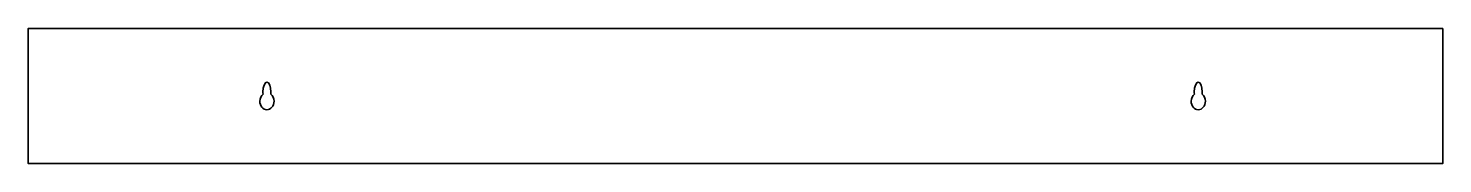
# Model space of a CAD drawing. Header units: inches. Extents: x 40 to 1035, y -137 to -42.
import ezdxf

# ---------------------------------------------------------------- set-up
doc = ezdxf.new("R2010")
doc.units = ezdxf.units.IN
doc.header["$MEASUREMENT"] = 0
doc.layers.add('Layer 1', color=7, linetype='Continuous')

msp = doc.modelspace()

# ---------------------------------------------------------------- linework, layer by layer
at = {"layer": 'Layer 1', "color": 179, "lineweight": 35, "true_color": 0x231f20}
msp.add_lwpolyline([(1034.88, -41.52), (39.88, -41.52), (39.88, -136.52), (1034.88, -136.52), (1034.88, -41.52)], dxfattribs=at)
at = {"layer": 'Layer 1', "color": 240, "lineweight": 35, "true_color": 0xed1c24}
for points in [[(210.47, -87.69), (210.53, -87.15), (210.56, -86.6), (210.56, -86.02), (210.56, -82.34), (209.3, -79.35), (207.75, -79.35), (206.19, -79.35), (204.93, -82.34), (204.93, -86.02), (204.93, -86.59), (204.96, -87.14), (205.02, -87.66), (203.64, -88.73), (202.73, -90.58), (202.73, -92.69), (202.73, -96), (204.97, -98.69), (207.73, -98.69), (210.49, -98.69), (212.73, -96), (212.73, -92.69), (212.73, -90.6), (211.83, -88.76), (210.47, -87.69)], [(865.64, -87.69), (865.7, -87.15), (865.74, -86.6), (865.74, -86.02), (865.74, -82.34), (864.47, -79.35), (862.92, -79.35), (861.36, -79.35), (860.1, -82.34), (860.1, -86.02), (860.1, -86.59), (860.14, -87.14), (860.19, -87.66), (858.82, -88.73), (857.9, -90.58), (857.9, -92.69), (857.9, -96), (860.14, -98.69), (862.9, -98.69), (865.66, -98.69), (867.9, -96), (867.9, -92.69), (867.9, -90.6), (867, -88.76), (865.64, -87.69)]]:
    msp.add_open_spline(points, degree=3, knots=[0, 0, 0, 0, 1, 1, 1, 2, 2, 2, 3, 3, 3, 4, 4, 4, 5, 5, 5, 6, 6, 6, 7, 7, 7, 8, 8, 8, 8], dxfattribs=at)

doc.saveas('drawing.dxf')
